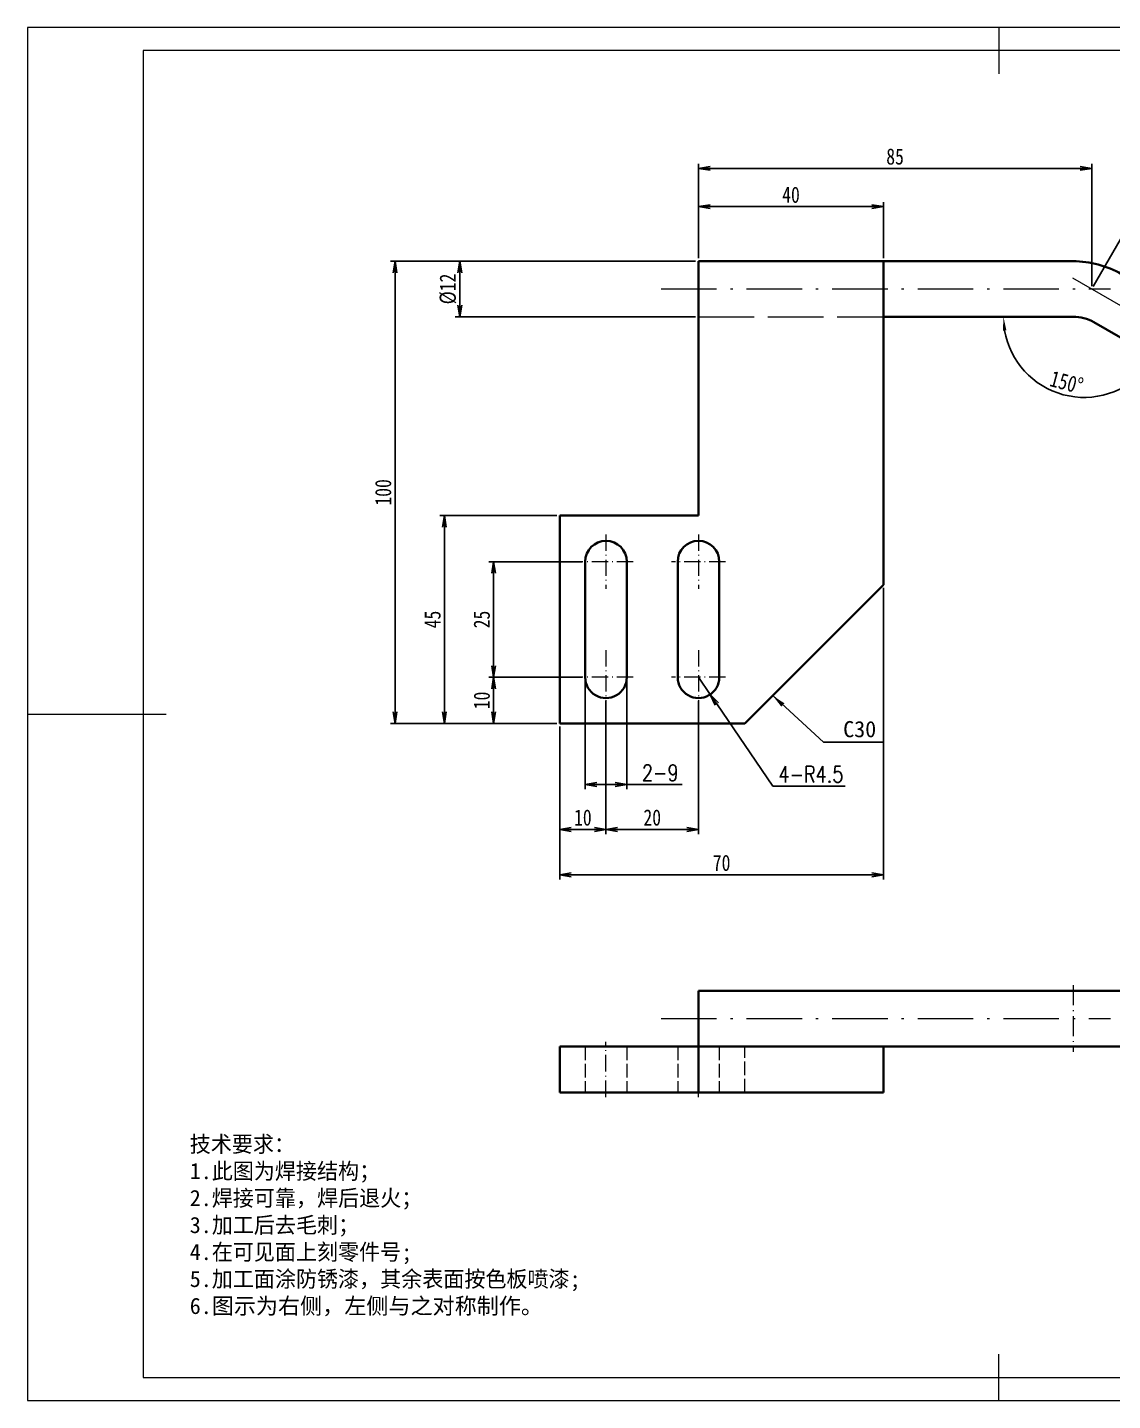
# Model space of a CAD drawing. Header units: millimetres. Extents: x -15766 to 80009, y -9701 to 15159.
# Drawn here: x 6128.6 to 6363.1, y 13253.7 to 13550.7 of the extents above; entities that cross this region are included whole.
import ezdxf

# ---------------------------------------------------------------- set-up
doc = ezdxf.new("R2010")
doc.units = ezdxf.units.MM
for name, pattern in [('CENTER-HOKUTO_1', [16, 13, -1, 1, -1]), ('DASHDOT', [18.5, 12, -3, 0.5, -3]), ('DASHED', [15, 12, -3]), ('HIDDEN-HOKUTO_1', [2, 1, -1])]:
    doc.linetypes.add(name, pattern=pattern)
doc.layers.get('DEFPOINTS').update_dxf_attribs({"lineweight": 18})
for name, color, linetype, lineweight in [('AM_7', 2, 'CENTER-HOKUTO_1', 18), ('AM_HID', 1, 'HIDDEN-HOKUTO_1', 18), ('AM_VIS', 7, 'Continuous', 18), ('CDRAFT0', 7, 'Continuous', 18), ('title_frame', 7, 'Continuous', 18), ('word_dim', 9, 'Continuous', 18), ('粗实线层_1', 7, 'Continuous', 15)]:
    doc.layers.add(name, color=color, linetype=linetype, lineweight=lineweight)
doc.styles.add('DIM', font='', dxfattribs={"width": 0.8})
doc.styles.get('DIM').set_extended_font_data('NSimSun')
doc.dimstyles.new('1-1', dxfattribs={"dimtxt": 3.5, "dimasz": 3, "dimexe": 1, "dimexo": 0, "dimgap": 1, "dimtad": 1, "dimdsep": 46, "dimtxsty": 'DIM', "dimblk": '_CAXARROW', "dimcen": 0, "dimdle": 6, "dimclrd": 256, "dimclre": 256, "dimclrt": 3, "dimazin": 2, "dimtfac": 0.707107, "dimtmove": 0, "dimatfit": 3, "dimfxl": 0, "dimfrac": 2, "dimtolj": 1, "dimarcsym": 0})
doc.dimstyles.new('1-1$0', dxfattribs={"dimtxt": 3.5, "dimasz": 2.5, "dimexe": 1, "dimexo": 0.625, "dimgap": 0.8, "dimtad": 1, "dimdsep": 46, "dimtxsty": 'DIM', "dimblk": 'OPEN', "dimcen": 0, "dimdle": 5, "dimclrd": 256, "dimclre": 256, "dimclrt": 3, "dimazin": 3, "dimtfac": 0.5, "dimtmove": 0, "dimatfit": 3, "dimldrblk": 'OPEN', "dimfxl": 0, "dimtolj": 1, "dimarcsym": 0})
doc.dimstyles.new('1-1$4', dxfattribs={"dimtxt": 3.5, "dimasz": 2.5, "dimexe": 1, "dimexo": 0.625, "dimgap": 0.8, "dimtad": 1, "dimtih": 1, "dimtoh": 1, "dimzin": 12, "dimdsep": 46, "dimtxsty": 'DIM', "dimblk": 'OPEN', "dimcen": 0, "dimdle": 5, "dimclrd": 256, "dimclre": 256, "dimclrt": 3, "dimazin": 3, "dimtfac": 0.5, "dimtmove": 0, "dimatfit": 3, "dimldrblk": 'OPEN', "dimfxl": 0, "dimtolj": 1, "dimarcsym": 0})

# ---------------------------------------------------------------- blocks, each defined once
blk = doc.blocks.new('*X626')
at = {"layer": 'CDRAFT0'}
for p, q in [((420, 297), (0, 297)), ((0, 297), (0, 0)), ((0, 0), (420, 0))]:
    blk.add_line(p, q, dxfattribs=at)
at = {"layer": '粗实线层_1'}
for p, q in [((210, 297), (210, 287)), ((415, 292), (25, 292)), ((25, 292), (25, 5)), ((0, 148.5), (30, 148.5)), ((210, 0), (210, 10)), ((25, 5), (415, 5))]:
    blk.add_line(p, q, dxfattribs=at)
blk = doc.blocks.new('_OPEN')
at = {"color": 0, "linetype": 'ByBlock', "lineweight": -2}
for p, q in [((-1, 0.166667), (0, 0)), ((-1, -0.166667), (0, 0)), ((0, 0), (-1, 0))]:
    blk.add_line(p, q, dxfattribs=at)
blk = doc.blocks.new('*D829')
at = {"layer": 'DEFPOINTS', "color": 0, "transparency": 16777216}
for p in [(6399.63, 13505.21), (6358.62, 13494.17), (6384.6, 13479.17)]:
    blk.add_point(p, dxfattribs=at)
at = {"layer": 'word_dim', "linetype": 'Continuous', "lineweight": -2, "transparency": 16777216}
for p, q in [((6358.93, 13494.72), (6374.15, 13521.07)), ((6375.82, 13518.96), (6397.47, 13506.46)), ((6384.91, 13479.72), (6400.13, 13506.07))]:
    blk.add_line(p, q, dxfattribs=at)
at = {"layer": 'word_dim', "lineweight": -2, "transparency": 16777216, "xscale": 2.5, "yscale": 2.5, "zscale": 2.5}
for p, rotation in [((6373.65, 13520.21), 150.0004991543336), ((6399.63, 13505.21), 330.0004991543336)]:
    blk.add_blockref('_OPEN', p, dxfattribs=dict(at, rotation=rotation))
at = {"layer": 'word_dim', "color": 3, "transparency": 16777216, "insert": (6387.92, 13514.92), "char_height": 3.5, "attachment_point": 5, "rotation": 330.0005, "style": 'DIM'}
blk.add_mtext('\\A1;30', dxfattribs=at)
blk = doc.blocks.new('*D830')
at = {"layer": 'DEFPOINTS', "color": 0, "transparency": 16777216}
for p in [(6273.62, 13520.25), (6273.62, 13500.17), (6358.62, 13494.17)]:
    blk.add_point(p, dxfattribs=at)
at = {"layer": 'word_dim', "linetype": 'Continuous', "lineweight": -2, "transparency": 16777216}
for p, q in [((6273.62, 13500.8), (6273.62, 13521.25)), ((6356.12, 13520.25), (6276.12, 13520.25)), ((6358.62, 13494.8), (6358.62, 13521.25))]:
    blk.add_line(p, q, dxfattribs=at)
at = {"layer": 'word_dim', "lineweight": -2, "transparency": 16777216, "xscale": 2.5, "yscale": 2.5, "zscale": 2.5, "rotation": 180}
blk.add_blockref('_OPEN', (6273.62, 13520.25), dxfattribs=at)
at = {"layer": 'word_dim', "lineweight": -2, "transparency": 16777216, "xscale": 2.5, "yscale": 2.5, "zscale": 2.5}
blk.add_blockref('_OPEN', (6358.62, 13520.25), dxfattribs=at)
at = {"layer": 'word_dim', "color": 3, "transparency": 16777216, "insert": (6316.12, 13522.8), "char_height": 3.5, "attachment_point": 5, "style": 'DIM'}
blk.add_mtext('\\A1;85', dxfattribs=at)
blk = doc.blocks.new('*D831')
at = {"layer": 'DEFPOINTS', "color": 0, "transparency": 16777216}
for p in [(6313.62, 13430.17), (6243.62, 13400.17), (6313.62, 13367.46)]:
    blk.add_point(p, dxfattribs=at)
at = {"layer": 'word_dim', "linetype": 'Continuous', "lineweight": -2, "transparency": 16777216}
for p, q in [((6313.62, 13429.55), (6313.62, 13366.46)), ((6243.62, 13399.55), (6243.62, 13366.46)), ((6246.12, 13367.46), (6311.12, 13367.46))]:
    blk.add_line(p, q, dxfattribs=at)
at = {"layer": 'word_dim', "lineweight": -2, "transparency": 16777216, "xscale": 2.5, "yscale": 2.5, "zscale": 2.5, "rotation": 180}
blk.add_blockref('_OPEN', (6243.62, 13367.46), dxfattribs=at)
at = {"layer": 'word_dim', "lineweight": -2, "transparency": 16777216, "xscale": 2.5, "yscale": 2.5, "zscale": 2.5}
blk.add_blockref('_OPEN', (6313.62, 13367.46), dxfattribs=at)
at = {"layer": 'word_dim', "color": 3, "transparency": 16777216, "insert": (6278.62, 13370.01), "char_height": 3.5, "attachment_point": 5, "style": 'DIM'}
blk.add_mtext('\\A1;70', dxfattribs=at)
blk = doc.blocks.new('_CAXARROW')
blk.add_hatch(color=0).paths.add_polyline_path([(0, 0), (-1, 0.125), (-1, -0.125)], flags=0)
blk = doc.blocks.new('*D832')
at = {"layer": 'DEFPOINTS', "color": 0, "transparency": 16777216}
for p in [(6253.62, 13405.67), (6273.62, 13405.67), (6253.62, 13377.27)]:
    blk.add_point(p, dxfattribs=at)
at = {"layer": 'word_dim', "linetype": 'Continuous', "lineweight": -2, "transparency": 16777216}
for p, q in [((6253.62, 13405.05), (6253.62, 13376.27)), ((6273.62, 13405.05), (6273.62, 13376.27)), ((6271.12, 13377.27), (6256.12, 13377.27))]:
    blk.add_line(p, q, dxfattribs=at)
at = {"layer": 'word_dim', "lineweight": -2, "transparency": 16777216, "xscale": 2.5, "yscale": 2.5, "zscale": 2.5, "rotation": 180}
blk.add_blockref('_OPEN', (6253.62, 13377.27), dxfattribs=at)
at = {"layer": 'word_dim', "lineweight": -2, "transparency": 16777216, "xscale": 2.5, "yscale": 2.5, "zscale": 2.5}
blk.add_blockref('_OPEN', (6273.62, 13377.27), dxfattribs=at)
at = {"layer": 'word_dim', "color": 3, "transparency": 16777216, "insert": (6263.62, 13379.82), "char_height": 3.5, "attachment_point": 5, "style": 'DIM'}
blk.add_mtext('\\A1;20', dxfattribs=at)
blk = doc.blocks.new('*D833')
at = {"layer": 'DEFPOINTS', "color": 0, "transparency": 16777216}
for p in [(6249.12, 13410.17), (6229.33, 13400.17), (6243.62, 13400.17)]:
    blk.add_point(p, dxfattribs=at)
at = {"layer": 'word_dim', "linetype": 'Continuous', "lineweight": -2, "transparency": 16777216}
for p, q in [((6248.5, 13410.17), (6228.33, 13410.17)), ((6229.33, 13407.67), (6229.33, 13402.67)), ((6243, 13400.17), (6228.33, 13400.17))]:
    blk.add_line(p, q, dxfattribs=at)
at = {"layer": 'word_dim', "lineweight": -2, "transparency": 16777216, "xscale": 2.5, "yscale": 2.5, "zscale": 2.5}
for p, rotation in [((6229.33, 13410.17), 90), ((6229.33, 13400.17), 270)]:
    blk.add_blockref('_OPEN', p, dxfattribs=dict(at, rotation=rotation))
at = {"layer": 'word_dim', "color": 3, "transparency": 16777216, "insert": (6226.78, 13405.17), "char_height": 3.5, "attachment_point": 5, "rotation": 90, "style": 'DIM'}
blk.add_mtext('\\A1;10', dxfattribs=at)
blk = doc.blocks.new('*D834')
at = {"layer": 'DEFPOINTS', "color": 0, "transparency": 16777216}
for p in [(6253.62, 13405.67), (6243.62, 13400.17), (6243.62, 13377.27)]:
    blk.add_point(p, dxfattribs=at)
at = {"layer": 'word_dim', "linetype": 'Continuous', "lineweight": -2, "transparency": 16777216}
for p, q in [((6253.62, 13405.05), (6253.62, 13376.27)), ((6243.62, 13399.55), (6243.62, 13376.27)), ((6251.12, 13377.27), (6246.12, 13377.27))]:
    blk.add_line(p, q, dxfattribs=at)
at = {"layer": 'word_dim', "lineweight": -2, "transparency": 16777216, "xscale": 2.5, "yscale": 2.5, "zscale": 2.5, "rotation": 180}
blk.add_blockref('_OPEN', (6243.62, 13377.27), dxfattribs=at)
at = {"layer": 'word_dim', "lineweight": -2, "transparency": 16777216, "xscale": 2.5, "yscale": 2.5, "zscale": 2.5}
blk.add_blockref('_OPEN', (6253.62, 13377.27), dxfattribs=at)
at = {"layer": 'word_dim', "color": 3, "transparency": 16777216, "insert": (6248.62, 13379.82), "char_height": 3.5, "attachment_point": 5, "style": 'DIM'}
blk.add_mtext('\\A1;10', dxfattribs=at)
blk = doc.blocks.new('*D835')
at = {"layer": 'DEFPOINTS', "color": 0, "transparency": 16777216}
for p in [(6229.33, 13435.17), (6249.12, 13435.17), (6249.12, 13410.17)]:
    blk.add_point(p, dxfattribs=at)
at = {"layer": 'word_dim', "linetype": 'Continuous', "lineweight": -2, "transparency": 16777216}
for p, q in [((6248.5, 13435.17), (6228.33, 13435.17)), ((6229.33, 13412.67), (6229.33, 13432.67)), ((6248.5, 13410.17), (6228.33, 13410.17))]:
    blk.add_line(p, q, dxfattribs=at)
at = {"layer": 'word_dim', "lineweight": -2, "transparency": 16777216, "xscale": 2.5, "yscale": 2.5, "zscale": 2.5}
for p, rotation in [((6229.33, 13435.17), 90), ((6229.33, 13410.17), 270)]:
    blk.add_blockref('_OPEN', p, dxfattribs=dict(at, rotation=rotation))
at = {"layer": 'word_dim', "color": 3, "transparency": 16777216, "insert": (6226.78, 13422.67), "char_height": 3.5, "attachment_point": 5, "rotation": 90, "style": 'DIM'}
blk.add_mtext('\\A1;25', dxfattribs=at)
blk = doc.blocks.new('*D836')
at = {"layer": 'DEFPOINTS', "color": 0, "transparency": 16777216}
for p in [(6273.62, 13410.17), (6276.16, 13406.46)]:
    blk.add_point(p, dxfattribs=at)
at = {"layer": 'word_dim', "linetype": 'Continuous', "lineweight": -2, "transparency": 16777216}
for p, q in [((6273.62, 13410.17), (6276.16, 13406.46)), ((6289.72, 13386.65), (6277.57, 13404.4)), ((6305.32, 13386.65), (6289.72, 13386.65))]:
    blk.add_line(p, q, dxfattribs=at)
at = {"layer": 'word_dim', "lineweight": -2, "transparency": 16777216, "xscale": 2.5, "yscale": 2.5, "zscale": 2.5, "rotation": 124.3825107821023}
blk.add_blockref('_OPEN', (6276.16, 13406.46), dxfattribs=at)
at = {"layer": 'word_dim', "color": 3, "transparency": 16777216, "insert": (6297.92, 13389.2), "char_height": 3.5, "attachment_point": 5, "style": 'DIM'}
blk.add_mtext('\\A1;{\\Fromans,bigfont|c134;4-R4.5}', dxfattribs=at)
blk = doc.blocks.new('*D837')
at = {"layer": 'DEFPOINTS', "color": 0, "transparency": 16777216}
for p in [(6222.03, 13500.17), (6273.62, 13500.17), (6273.62, 13488.17)]:
    blk.add_point(p, dxfattribs=at)
at = {"layer": 'word_dim', "linetype": 'Continuous', "lineweight": -2, "transparency": 16777216}
for p, q in [((6273, 13500.17), (6221.03, 13500.17)), ((6222.03, 13490.67), (6222.03, 13497.67)), ((6273, 13488.17), (6221.03, 13488.17))]:
    blk.add_line(p, q, dxfattribs=at)
at = {"layer": 'word_dim', "lineweight": -2, "transparency": 16777216, "xscale": 2.5, "yscale": 2.5, "zscale": 2.5}
for p, rotation in [((6222.03, 13500.17), 90), ((6222.03, 13488.17), 270)]:
    blk.add_blockref('_OPEN', p, dxfattribs=dict(at, rotation=rotation))
at = {"layer": 'word_dim', "color": 3, "transparency": 16777216, "insert": (6219.48, 13494.17), "char_height": 3.5, "attachment_point": 5, "rotation": 90, "style": 'DIM'}
blk.add_mtext('\\A1;%%c12', dxfattribs=at)
blk = doc.blocks.new('*D853')
at = {"layer": 'DEFPOINTS', "color": 0, "transparency": 16777216}
for p in [(6249.12, 13410.17), (6258.12, 13410.17), (6258.12, 13386.97)]:
    blk.add_point(p, dxfattribs=at)
at = {"layer": 'word_dim', "linetype": 'Continuous', "lineweight": -2, "transparency": 16777216}
for p, q in [((6249.12, 13409.55), (6249.12, 13385.97)), ((6258.12, 13409.55), (6258.12, 13385.97)), ((6251.62, 13386.97), (6255.62, 13386.97)), ((6258.12, 13386.97), (6270.09, 13386.97))]:
    blk.add_line(p, q, dxfattribs=at)
at = {"layer": 'word_dim', "lineweight": -2, "transparency": 16777216, "xscale": 2.5, "yscale": 2.5, "zscale": 2.5, "rotation": 180}
blk.add_blockref('_OPEN', (6249.12, 13386.97), dxfattribs=at)
at = {"layer": 'word_dim', "lineweight": -2, "transparency": 16777216, "xscale": 2.5, "yscale": 2.5, "zscale": 2.5}
blk.add_blockref('_OPEN', (6258.12, 13386.97), dxfattribs=at)
at = {"layer": 'word_dim', "color": 3, "transparency": 16777216, "insert": (6265.35, 13389.52), "char_height": 3.5, "attachment_point": 5, "style": 'DIM'}
blk.add_mtext('\\A1;{\\Fromans,bigfont|c134;2-9}', dxfattribs=at)
blk = doc.blocks.new('*D854')
at = {"layer": 'DEFPOINTS', "color": 0, "transparency": 16777216}
for p in [(6218.68, 13445.17), (6243.62, 13445.17), (6243.62, 13400.17)]:
    blk.add_point(p, dxfattribs=at)
at = {"layer": 'word_dim', "linetype": 'Continuous', "lineweight": -2, "transparency": 16777216}
for p, q in [((6243, 13445.17), (6217.68, 13445.17)), ((6218.68, 13402.67), (6218.68, 13442.67)), ((6243, 13400.17), (6217.68, 13400.17))]:
    blk.add_line(p, q, dxfattribs=at)
at = {"layer": 'word_dim', "lineweight": -2, "transparency": 16777216, "xscale": 2.5, "yscale": 2.5, "zscale": 2.5}
for p, rotation in [((6218.68, 13445.17), 90), ((6218.68, 13400.17), 270)]:
    blk.add_blockref('_OPEN', p, dxfattribs=dict(at, rotation=rotation))
at = {"layer": 'word_dim', "color": 3, "transparency": 16777216, "insert": (6216.13, 13422.67), "char_height": 3.5, "attachment_point": 5, "rotation": 90, "style": 'DIM'}
blk.add_mtext('\\A1;45', dxfattribs=at)
blk = doc.blocks.new('*D862')
at = {"layer": 'DEFPOINTS', "color": 0, "transparency": 16777216}
for p in [(6208.02, 13500.17), (6273.62, 13500.17), (6243.62, 13400.17)]:
    blk.add_point(p, dxfattribs=at)
at = {"layer": 'word_dim', "linetype": 'Continuous', "lineweight": -2, "transparency": 16777216}
for p, q in [((6273, 13500.17), (6207.02, 13500.17)), ((6208.02, 13402.67), (6208.02, 13497.67)), ((6243, 13400.17), (6207.02, 13400.17))]:
    blk.add_line(p, q, dxfattribs=at)
at = {"layer": 'word_dim', "lineweight": -2, "transparency": 16777216, "xscale": 2.5, "yscale": 2.5, "zscale": 2.5}
for p, rotation in [((6208.02, 13500.17), 90), ((6208.02, 13400.17), 270)]:
    blk.add_blockref('_OPEN', p, dxfattribs=dict(at, rotation=rotation))
at = {"layer": 'word_dim', "color": 3, "transparency": 16777216, "insert": (6205.47, 13450.17), "char_height": 3.5, "attachment_point": 5, "rotation": 90, "style": 'DIM'}
blk.add_mtext('\\A1;100', dxfattribs=at)
blk = doc.blocks.new('*D1216')
at = {"layer": 'DEFPOINTS', "color": 0, "transparency": 16777216}
for p in [(6313.62, 13511.98), (6273.62, 13500.17), (6313.62, 13500.17)]:
    blk.add_point(p, dxfattribs=at)
at = {"layer": 'word_dim', "linetype": 'Continuous', "lineweight": -2, "transparency": 16777216}
for p, q in [((6273.62, 13500.8), (6273.62, 13512.98)), ((6276.12, 13511.98), (6311.12, 13511.98)), ((6313.62, 13500.8), (6313.62, 13512.98))]:
    blk.add_line(p, q, dxfattribs=at)
at = {"layer": 'word_dim', "lineweight": -2, "transparency": 16777216, "xscale": 2.5, "yscale": 2.5, "zscale": 2.5, "rotation": 180}
blk.add_blockref('_OPEN', (6273.62, 13511.98), dxfattribs=at)
at = {"layer": 'word_dim', "lineweight": -2, "transparency": 16777216, "xscale": 2.5, "yscale": 2.5, "zscale": 2.5}
blk.add_blockref('_OPEN', (6313.62, 13511.98), dxfattribs=at)
at = {"layer": 'word_dim', "color": 3, "transparency": 16777216, "insert": (6293.62, 13514.53), "char_height": 3.5, "attachment_point": 5, "style": 'DIM'}
blk.add_mtext('\\A1;40', dxfattribs=at)
blk = doc.blocks.new('*D1217')
at = {"layer": 'DEFPOINTS', "color": 0, "transparency": 16777216}
for p in [(6313.62, 13488.17), (6354.6, 13488.17), (6359.1, 13486.97), (6345.79, 13474.8), (6381.6, 13473.98)]:
    blk.add_point(p, dxfattribs=at)
at = {"layer": 'word_dim', "linetype": 'Continuous', "lineweight": -2, "transparency": 16777216}
blk.add_arc((6357.01, 13488.17), 17.46, 189.8554, 320.1447, dxfattribs=at)
at = {"layer": 'word_dim', "lineweight": -2, "transparency": 16777216, "xscale": 3, "yscale": 3, "zscale": 3}
for p, rotation in [((6339.55, 13488.17), 94.92768026469248), ((6372.14, 13479.44), 55.07236759024229)]:
    blk.add_blockref('_CAXARROW', p, dxfattribs=dict(at, rotation=rotation))
at = {"layer": 'word_dim', "color": 3, "transparency": 16777216, "insert": (6353.21, 13473.96), "char_height": 3.5, "attachment_point": 5, "rotation": 345, "style": 'DIM'}
blk.add_mtext('\\A1;150°', dxfattribs=at)

msp = doc.modelspace()

# ---------------------------------------------------------------- linework, layer by layer
at = {"layer": 'AM_7', "linetype": 'DASHDOT', "lineweight": 13}
for p, q in [((6354.45139, 13496.58201), (6392.25217, 13474.75816)), ((6265.52365, 13494.1749), (6362.69944, 13494.1749)), ((6265.52365, 13336.34535), (6362.69944, 13336.34535))]:
    msp.add_line(p, q, dxfattribs=at)
at = {"layer": 'AM_7', "linetype": 'DASHDOT', "lineweight": 13, "ltscale": 0.292499}
for p, q in [((6253.62131, 13441.02488), (6253.62131, 13429.32493)), ((6273.62131, 13441.02488), (6273.62131, 13429.32493)), ((6253.62131, 13416.02488), (6253.62131, 13404.32493)), ((6273.62131, 13416.02488), (6273.62131, 13404.32493))]:
    msp.add_line(p, q, dxfattribs=at)
at = {"layer": 'AM_7', "linetype": 'DASHDOT', "lineweight": 13, "ltscale": 0.29248}
for p, q in [((6259.47092, 13435.1749), (6247.7717, 13435.1749)), ((6279.47092, 13435.1749), (6267.7717, 13435.1749)), ((6259.47092, 13410.1749), (6247.7717, 13410.1749)), ((6279.47092, 13410.1749), (6267.7717, 13410.1749))]:
    msp.add_line(p, q, dxfattribs=at)
at = {"layer": 'AM_7', "linetype": 'DASHDOT', "lineweight": 13, "ltscale": 0.360016}
msp.add_line((6354.60178, 13343.54543), (6354.60178, 13329.14479), dxfattribs=at)
at = {"layer": 'AM_7', "linetype": 'DASHDOT', "lineweight": 13, "ltscale": 0.3}
for p, q in [((6253.62131, 13319.34535), (6253.62131, 13331.34535)), ((6273.62131, 13319.34535), (6273.62131, 13331.34535))]:
    msp.add_line(p, q, dxfattribs=at)
at = {"layer": 'AM_HID', "linetype": 'DASHED', "lineweight": 13, "ltscale": 0.3}
msp.add_line((6273.62131, 13500.1749), (6273.62131, 13488.1749), dxfattribs=at)
at = {"layer": 'AM_HID', "linetype": 'DASHED', "lineweight": 13}
msp.add_line((6273.62131, 13488.1749), (6313.62131, 13488.1749), dxfattribs=at)
at = {"layer": 'AM_HID', "linetype": 'DASHED', "lineweight": 13, "ltscale": 0.25}
for p, q in [((6249.12131, 13330.34535), (6249.12131, 13320.34535)), ((6258.12131, 13330.34535), (6258.12131, 13320.34535)), ((6269.12131, 13330.34535), (6269.12131, 13320.34535)), ((6278.12131, 13330.34535), (6278.12131, 13320.34535)), ((6283.62131, 13320.34535), (6283.62131, 13330.34535))]:
    msp.add_line(p, q, dxfattribs=at)
at = {"layer": 'AM_VIS', "lineweight": 35}
for p, q in [((6273.62131, 13500.1749), (6354.60178, 13500.1749)), ((6273.62131, 13500.1749), (6313.62131, 13500.1749)), ((6273.62131, 13445.1749), (6273.62131, 13500.1749)), ((6313.62131, 13430.1749), (6313.62131, 13500.1749)), ((6313.62131, 13488.1749), (6354.60178, 13488.1749)), ((6359.10178, 13486.96909), (6381.60178, 13473.97874)), ((6243.62131, 13445.1749), (6273.62131, 13445.1749)), ((6243.62131, 13445.1749), (6243.62131, 13400.1749)), ((6249.12131, 13435.1749), (6249.12131, 13410.1749)), ((6258.12131, 13410.1749), (6258.12131, 13435.1749)), ((6269.12131, 13435.1749), (6269.12131, 13410.1749)), ((6278.12131, 13410.1749), (6278.12131, 13435.1749)), ((6283.62131, 13400.1749), (6313.62131, 13430.1749)), ((6243.62131, 13400.1749), (6283.62131, 13400.1749)), ((6273.62131, 13342.34535), (6273.62131, 13336.34535)), ((6273.62131, 13342.34535), (6354.60178, 13342.34535)), ((6354.60178, 13342.34535), (6362.10178, 13342.34535)), ((6362.10178, 13342.34535), (6384.60178, 13342.34535)), ((6273.62131, 13336.34535), (6273.62131, 13330.34535)), ((6243.62131, 13330.34535), (6243.62131, 13320.34535)), ((6243.62131, 13330.34535), (6273.62131, 13330.34535)), ((6273.62131, 13330.34535), (6354.60178, 13330.34535)), ((6273.62131, 13330.34535), (6313.62131, 13330.34535)), ((6273.62131, 13330.34535), (6273.62131, 13320.34535)), ((6313.62131, 13330.34535), (6313.62131, 13320.34535)), ((6354.60178, 13330.34535), (6362.10178, 13330.34535)), ((6362.10178, 13330.34535), (6384.60178, 13330.34535)), ((6243.62131, 13320.34535), (6273.62131, 13320.34535)), ((6273.62131, 13320.34535), (6313.62131, 13320.34535))]:
    msp.add_line(p, q, dxfattribs=at)
for centre, radius, start, end in [((6354.60178, 13479.1749), 21, 60.000002, 90.000003), ((6354.60178, 13479.1749), 9, 60.000002, 90.000003), ((6253.62131, 13435.1749), 4.5, 0, 179.999995), ((6273.62131, 13435.1749), 4.5, 0, 179.999995), ((6253.62131, 13410.1749), 4.5, 179.999995, 0), ((6273.62131, 13410.1749), 4.5, 179.999995, 0)]:
    msp.add_arc(centre, radius, start, end, dxfattribs=at)

# ---------------------------------------------------------------- block references
at = {"layer": 'title_frame'}
msp.add_blockref('*X626', (6128.55671, 13253.73384), dxfattribs=at)

# ---------------------------------------------------------------- texts
at = {"layer": 'word_dim', "color": 3, "insert": (6304.89554, 13397.15042), "char_height": 3.5, "attachment_point": 7}
msp.add_mtext('\\A1;C30', dxfattribs=at)
at = {"layer": 'word_dim', "linetype": 'Continuous', "ltscale": 4, "insert": (6163.63804, 13310.95902), "char_height": 3.5, "width": 139.6035818, "attachment_point": 1}
msp.add_mtext('{\\C3;技术要求：\\P1.此图为焊接结构；\\P2.焊接可靠，焊后退火；\\P3.加工后去毛刺；\\P4.在可见面上刻零件号;\\P5.加工面涂防锈漆，其余表面按色板喷漆;\\P\\fNSimSun|b0|i0|c134|p49;6.\\fSimSun|b0|i0|c134|p49;图示为右侧，左侧与之对称制作。}', dxfattribs=at)

# ---------------------------------------------------------------- dimensions: what is measured, and where the dimension line sits
at = {"layer": 'word_dim'}
for base, p1, p2, picture, middle in [((6273.62131, 13520.25316), (6358.6207, 13494.1749), (6273.62131, 13500.1749), '*D830', (6316.121, 13522.80316)), ((6313.62131, 13367.46356), (6243.62131, 13400.1749), (6313.62131, 13430.1749), '*D831', (6278.62131, 13370.01356)), ((6243.62131, 13377.2721), (6253.62131, 13405.6749), (6243.62131, 13400.1749), '*D834', (6248.62131, 13379.8221)), ((6253.62131, 13377.2721), (6273.62131, 13405.6749), (6253.62131, 13405.6749), '*D832', (6263.62131, 13379.8221))]:
    dim = msp.add_linear_dim(base=base, p1=p1, p2=p2, dimstyle='1-1$0', dxfattribs=at)
    dim.commit()
    dim.dimension.update_dxf_attribs({"geometry": picture, "text_midpoint": middle})
dim = msp.add_aligned_dim(p1=(6358.6207, 13494.1749), p2=(6384.60183, 13479.17499), distance=30.05983, dimstyle='1-1$0', dxfattribs=at)
dim.commit()
dim.dimension.update_dxf_attribs({"geometry": '*D829', "text_midpoint": (6387.91593, 13514.91603)})
at = {"layer": 'word_dim', "color": 3}
dim = msp.add_linear_dim(base=(6313.62131, 13511.98132), p1=(6273.62131, 13500.1749), p2=(6313.62131, 13500.1749), dimstyle='1-1$0', dxfattribs=at)
dim.commit()
dim.dimension.update_dxf_attribs({"geometry": '*D1216', "text_midpoint": (6293.62131, 13514.53132)})
dim = msp.add_linear_dim(base=(6208.02066, 13500.1749), p1=(6243.62131, 13400.1749), p2=(6273.62131, 13500.1749), angle=90, dimstyle='1-1$0', dxfattribs=at)
dim.commit()
dim.dimension.update_dxf_attribs({"geometry": '*D862', "text_midpoint": (6205.47066, 13450.1749)})
at = {"layer": 'word_dim'}
dim = msp.add_linear_dim(base=(6222.02767, 13500.1749), p1=(6273.62131, 13488.1749), p2=(6273.62131, 13500.1749), angle=90, dimstyle='1-1$0', override={"dimpost": '%%c<>'}, dxfattribs=at)
dim.commit()
dim.dimension.update_dxf_attribs({"geometry": '*D837', "text_midpoint": (6219.47767, 13494.1749)})
at = {"layer": 'word_dim', "color": 3}
dim = msp.add_angular_dim_2l(base=(6345.78856, 13474.79783), line1=((6313.62131, 13488.1749), (6354.60178, 13488.1749)), line2=((6359.10178, 13486.96909), (6381.60178, 13473.97874)), dimstyle='1-1', dxfattribs=at)
dim.commit()
dim.dimension.update_dxf_attribs({"geometry": '*D1217', "text_midpoint": (6353.20537, 13473.9637)})
at = {"layer": 'word_dim'}
for base, p1, p2, picture, middle in [((6218.67653, 13445.1749), (6243.62131, 13400.1749), (6243.62131, 13445.1749), '*D854', (6216.12653, 13422.6749)), ((6229.32849, 13435.1749), (6249.12131, 13410.1749), (6249.12131, 13435.1749), '*D835', (6226.77849, 13422.6749)), ((6229.32849, 13400.1749), (6249.12131, 13410.1749), (6243.62131, 13400.1749), '*D833', (6226.77849, 13405.1749))]:
    dim = msp.add_linear_dim(base=base, p1=p1, p2=p2, angle=90, dimstyle='1-1$0', dxfattribs=at)
    dim.commit()
    dim.dimension.update_dxf_attribs({"geometry": picture, "text_midpoint": middle})
dim = msp.add_linear_dim(base=(6258.12131, 13386.97319), p1=(6249.12131, 13410.1749), p2=(6258.12131, 13410.1749), text='{\\Fromans,bigfont|c134;2-<>}', dimstyle='1-1$0', dxfattribs=at)
dim.commit()
dim.dimension.update_dxf_attribs({"geometry": '*D853', "text_midpoint": (6265.35464, 13389.52319)})
dim = msp.add_radius_dim(center=(6273.62131, 13410.1749), mpoint=(6276.16253, 13406.46112), text='{\\Fromans,bigfont|c134;4-<>}', dimstyle='1-1$4', dxfattribs=at)
dim.commit()
dim.dimension.update_dxf_attribs({"geometry": '*D836', "text_midpoint": (6297.91728, 13386.65193), "dimtype": 164})

# ---------------------------------------------------------------- leaders
at = {"layer": 'word_dim', "annotation_type": 0, "has_hookline": 1, "hookline_direction": 0, "text_width": 8.75}
msp.add_leader([(6289.65683, 13406.21042), (6300.61085, 13396.15042), (6303.89554, 13396.15042)], dimstyle='1-1', override={"dimgap": 1, "dimtad": 1}, dxfattribs=at)

doc.saveas('drawing.dxf')
